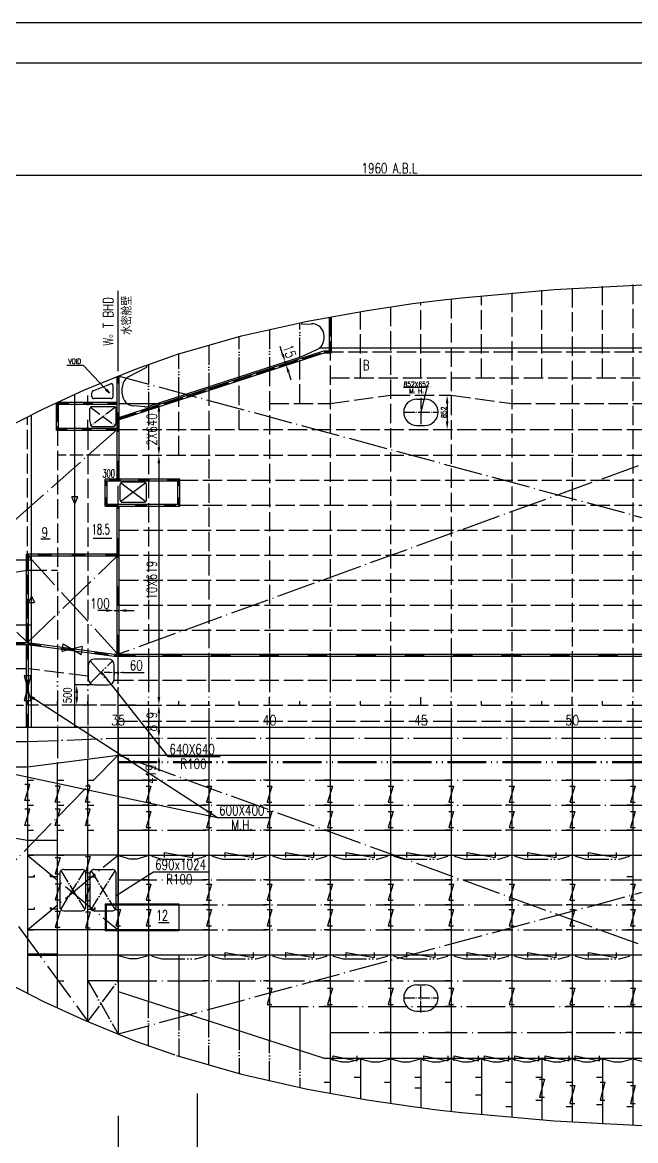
# Model space of a CAD drawing. Extents: x 373818 to 564480, y 322172 to 634257.
# Drawn here: x 446723 to 461916, y 414191 to 441899 of the extents above; entities that cross this region are included whole.
import ezdxf
from ezdxf.enums import TextEntityAlignment as Align

# ---------------------------------------------------------------- set-up
doc = ezdxf.new("R2010")
doc.units = 0
doc.header["$LTSCALE"] = 40
doc.header["$MEASUREMENT"] = 0
for name, pattern in [('ACAD_ISO02W100', [15, 12, -3]), ('ACAD_ISO03W100', [30, 12, -18]), ('ACAD_ISO04W100', [30.5, 24, -3, 0.5, -3]), ('ACAD_ISO05W100', [34, 24, -3, 0.5, -3, 0.5, -3]), ('CENTER1', [12.1, 10, -0.8, 0.5, -0.8])]:
    doc.linetypes.add(name, pattern=pattern)
doc.layers.get('0').update_dxf_attribs({"linetype": 'CONTINUOUS'})
doc.layers.get('DEFPOINTS').update_dxf_attribs({"linetype": 'CONTINUOUS'})
for name, color, linetype in [('01CONTINUOUS', 2, 'CONTINUOUS'), ('12TEXTC', 6, 'CONTINUOUS'), ('BT_ENG', 7, 'CONTINUOUS'), ('C-CEN', 4, 'ACAD_ISO04W100'), ('C-CON', 4, 'CONTINUOUS'), ('C-DAS', 4, 'ACAD_ISO02W100'), ('C-PH', 4, 'ACAD_ISO05W100'), ('CON-SIGN', 5, 'CONTINUOUS'), ('CONTAINER', 1, 'CENTER1'), ('FRAME', 7, 'CONTINUOUS'), ('Y-CON', 2, 'CONTINUOUS'), ('Y-DAS', 2, 'ACAD_ISO02W100'), ('Y-H', 2, 'ACAD_ISO03W100'), ('Y-PH', 2, 'ACAD_ISO05W100')]:
    doc.layers.add(name, color=color, linetype=linetype)
doc.styles.add('ROMANS', font='romans.shx', dxfattribs={"width": 0.75, "height": 250, "bigfont": 'hzdx.shx'})
doc.dimstyles.new('DM-100', dxfattribs={"dimscale": 0, "dimtxt": 250, "dimasz": 200, "dimexe": 30, "dimexo": 30, "dimgap": 50, "dimtad": 1, "dimdec": 0, "dimzin": 0, "dimdsep": 46, "dimtxsty": 'ROMANS', "dimcen": 0, "dimclrd": 1, "dimclre": 1, "dimclrt": 1, "dimadec": 0, "dimazin": 0, "dimtfac": 1, "dimtdec": 0, "dimtmove": 0, "dimatfit": 3, "dimfxl": 0, "dimtolj": 1, "dimtzin": 0, "dimarcsym": 0})
doc.dimstyles.new('DM-50', dxfattribs={"dimscale": 50, "dimtxt": 1, "dimasz": 2.5, "dimexe": 1, "dimexo": 1, "dimgap": 1, "dimtad": 1, "dimdec": 0, "dimdsep": 46, "dimtxsty": 'ROMANS', "dimblk1": 'CLOSEDBLANK', "dimblk2": 'CLOSEDBLANK', "dimcen": 0, "dimclrd": 1, "dimclre": 1, "dimclrt": 1, "dimadec": 0, "dimazin": 0, "dimtfac": 1, "dimtdec": 0, "dimtmove": 0, "dimatfit": 3, "dimldrblk": 'CLOSEDBLANK', "dimfxl": 0, "dimtolj": 1, "dimarcsym": 0})

# ---------------------------------------------------------------- blocks, each defined once
blk = doc.blocks.new('*D16')
at = {"color": 1, "linetype": 'ByBlock', "transparency": 16777216}
for p, q in [((437046, 442470), (437046, 442470)), ((437246, 442500), (474387, 442500))]:
    blk.add_line(p, q, dxfattribs=at)
for points in [[(437246, 442533), (437246, 442467), (437046, 442500)], [(474387, 442533), (474387, 442467), (474587, 442500)]]:
    blk.add_solid(points, dxfattribs=at)
at = {"layer": 'DEFPOINTS', "color": 0, "linetype": 'ByBlock', "transparency": 16777216}
for p in [(437046, 442500), (474587, 442500), (474587, 442500)]:
    blk.add_point(p, dxfattribs=at)
at = {"color": 1, "linetype": 'ByBlock', "transparency": 16777216, "insert": (455817, 442675), "char_height": 250, "attachment_point": 5, "style": 'ROMANS'}
blk.add_mtext('\\A1;1960 A.B.L', dxfattribs=at)
blk = doc.blocks.new('*D77')
at = {"color": 1, "linetype": 'ByBlock', "transparency": 16777216}
for p, q in [((453171, 438070), (453109, 438260)), ((453262, 437889), (453204, 437870)), ((453283, 437826), (453225, 437807)), ((453253, 437816), (453233, 437880)), ((453253, 437816), (453233, 437880)), ((453315, 437626), (453377, 437436))]:
    blk.add_line(p, q, dxfattribs=at)
for points in [[(453203, 438080), (453139, 438060), (453233, 437880)], [(453347, 437637), (453284, 437616), (453253, 437816)]]:
    blk.add_solid(points, dxfattribs=at)
at = {"layer": 'DEFPOINTS', "color": 0, "linetype": 'ByBlock', "transparency": 16777216}
for p in [(453233, 437880), (453291, 437899), (453312, 437835)]:
    blk.add_point(p, dxfattribs=at)
at = {"color": 1, "linetype": 'ByBlock', "transparency": 16777216, "insert": (453340, 438140), "char_height": 250, "attachment_point": 5, "rotation": 288.0051, "style": 'ROMANS'}
blk.add_mtext('\\A1;15', dxfattribs=at)
blk = doc.blocks.new('*D150')
at = {"color": 1, "linetype": 'ByBlock', "transparency": 16777216}
for p, q in [((450105, 428754), (450105, 428954)), ((450105, 428554), (450105, 428135)), ((450105, 428554), (450105, 428135)), ((449556, 428135), (450135, 428135)), ((450105, 427935), (450105, 427735))]:
    blk.add_line(p, q, dxfattribs=at)
for points in [[(450072, 428754), (450138, 428754), (450105, 428554)], [(450072, 427935), (450138, 427935), (450105, 428135)]]:
    blk.add_solid(points, dxfattribs=at)
at = {"layer": 'DEFPOINTS', "color": 0, "linetype": 'ByBlock', "transparency": 16777216}
for p in [(450105, 428554), (449526, 428135), (450105, 428135)]:
    blk.add_point(p, dxfattribs=at)
at = {"color": 1, "linetype": 'ByBlock', "transparency": 16777216, "insert": (449906, 427662), "char_height": 250, "attachment_point": 5, "rotation": 90, "style": 'ROMANS'}
blk.add_mtext('\\A1;419', dxfattribs=at)
blk = doc.blocks.new('_CLOSEDBLANK')
at = {"color": 0, "linetype": 'ByBlock'}
for p, q in [((-1, 0.17), (0, 0)), ((-1, 0.17), (-1, -0.17)), ((0, 0), (-1, -0.17))]:
    blk.add_line(p, q, dxfattribs=at)
blk = doc.blocks.new('*D149')
at = {"color": 1, "linetype": 'ByBlock', "transparency": 16777216}
for p, q in [((450105, 429173), (450105, 428754)), ((449556, 428554), (450135, 428554))]:
    blk.add_line(p, q, dxfattribs=at)
for points in [[(450072, 429173), (450138, 429173), (450105, 429373)], [(450072, 428754), (450138, 428754), (450105, 428554)]]:
    blk.add_solid(points, dxfattribs=at)
at = {"layer": 'DEFPOINTS', "color": 0, "linetype": 'ByBlock', "transparency": 16777216}
for p in [(450105, 429373), (449526, 428554), (450105, 428554)]:
    blk.add_point(p, dxfattribs=at)
at = {"color": 1, "linetype": 'ByBlock', "transparency": 16777216, "insert": (449930, 428963), "char_height": 250, "attachment_point": 5, "rotation": 90, "style": 'ROMANS'}
blk.add_mtext('\\A1;819', dxfattribs=at)
blk = doc.blocks.new('*D156')
at = {"color": 1, "linetype": 'ByBlock', "transparency": 16777216}
for p, q in [((448796, 431716), (448596, 431716)), ((448996, 431716), (449096, 431716)), ((448996, 431716), (449096, 431716)), ((449296, 431716), (449496, 431716)), ((448996, 431686), (448996, 431686)), ((449096, 431686), (449096, 431686))]:
    blk.add_line(p, q, dxfattribs=at)
for points in [[(448796, 431750), (448796, 431683), (448996, 431716)], [(449296, 431750), (449296, 431683), (449096, 431716)]]:
    blk.add_solid(points, dxfattribs=at)
at = {"layer": 'DEFPOINTS', "color": 0, "linetype": 'ByBlock', "transparency": 16777216}
for p in [(448996, 431716), (449096, 431716), (449096, 431716)]:
    blk.add_point(p, dxfattribs=at)
at = {"color": 1, "linetype": 'ByBlock', "transparency": 16777216, "insert": (448645, 431891), "char_height": 250, "attachment_point": 5, "style": 'ROMANS'}
blk.add_mtext('\\A1;100', dxfattribs=at)
blk = doc.blocks.new('*D155')
at = {"color": 1, "linetype": 'ByBlock', "transparency": 16777216}
for p, q in [((448871, 430182), (448746, 430182)), ((448996, 430208), (448996, 430132)), ((448996, 430182), (449096, 430182)), ((449096, 430208), (449096, 430132)), ((449221, 430182), (449741, 430182))]:
    blk.add_line(p, q, dxfattribs=at)
for points in [[(448871, 430203), (448871, 430161), (448996, 430182)], [(449221, 430203), (449221, 430161), (449096, 430182)]]:
    blk.add_solid(points, dxfattribs=at)
at = {"layer": 'DEFPOINTS', "color": 0, "linetype": 'ByBlock', "transparency": 16777216}
for p in [(448996, 430258), (449096, 430258), (449096, 430182)]:
    blk.add_point(p, dxfattribs=at)
at = {"color": 1, "linetype": 'ByBlock', "transparency": 16777216, "insert": (449544, 430357), "char_height": 250, "attachment_point": 5, "style": 'ROMANS'}
blk.add_mtext('\\A1;60', dxfattribs=at)

msp = doc.modelspace()

# ---------------------------------------------------------------- linework, layer by layer
at = {"color": 2}
msp.add_line((417692.4, 440899.4), (562792.4, 440899.4), dxfattribs=at)
for p, q in [((449095.71, 433259.89), (449096, 435245.98)), ((449095.71, 433259.89), (449096, 435245.98)), ((454321.41, 434594.11), (454321.41, 433757.05)), ((454371.41, 434603.09), (454371.41, 433707.05)), ((449088.96, 432098.32), (454192.45, 433757.05)), ((449104.41, 432050.77), (454200.37, 433707.05)), ((454192.45, 433757.05), (454321.41, 433757.05)), ((454200.37, 433707.05), (454371.41, 433707.05)), ((449071.58, 430577.76), (449071.68, 433122.5)), ((449121.58, 430577.76), (449121.68, 433143.06)), ((448477.4, 432769.93), (448902.66, 432944.85)), ((448971.67, 432626.76), (448971.68, 432898.61)), ((456745.35, 432847.93), (456162.01, 432847.93)), ((456745.35, 432847.93), (456596.41, 432237.75)), ((448446.42, 432626.76), (448446.42, 432723.69)), ((448921.67, 432576.76), (448496.42, 432576.76)), ((447571.41, 431786.77), (447571.41, 432472.95)), ((449071.65, 432476.75), (447596.41, 432476.75)), ((449071.65, 432426.75), (447596.41, 432426.75)), ((447621.41, 431836.77), (447621.41, 432495.85)), ((449071.63, 431786.75), (447571.41, 431786.77)), ((449071.63, 431836.75), (447621.41, 431836.77)), ((448771.56, 429908.75), (448771.58, 430577.76)), ((450621.41, 430577.75), (448771.58, 430577.76)), ((448821.56, 429958.75), (448821.58, 430527.76)), ((450571.41, 430527.75), (448821.58, 430527.76)), ((450571.41, 429958.75), (450571.41, 430527.75)), ((450621.41, 429908.75), (450621.41, 430577.75)), ((448771.56, 429908.75), (450621.41, 429908.75)), ((448821.56, 429958.75), (450571.41, 429958.75)), ((449071.41, 426241.75), (449071.56, 429908.75)), ((449121.41, 426241.75), (449121.55, 429908.75)), ((443071.41, 426481.75), (446846.41, 426481.75)), ((443121.41, 426531.75), (446846.41, 426531.75)), ((446821.41, 424431.75), (446821.41, 426481.75)), ((446846.41, 426531.75), (448996.41, 426244.76)), ((446846.41, 426481.75), (448996.41, 426194.77)), ((446871.41, 424431.75), (446871.41, 426478.42)), ((448996.41, 426244.75), (477596.41, 426244.75)), ((448996.41, 426194.75), (477596.41, 426194.75)), ((448356.41, 425972.77), (448356.41, 425632.77)), ((448846.41, 426122.77), (448506.41, 426122.77)), ((448996.41, 425632.77), (448996.41, 425972.77)), ((448506.41, 425482.77), (448846.41, 425482.77)), ((446846.41, 424981.75), (446846.41, 425081.75)), ((447596.41, 424981.75), (447596.41, 425081.75)), ((448346.41, 424981.75), (448346.41, 425081.75)), ((449096.41, 424981.75), (449096.41, 425181.75)), ((449846.41, 424981.75), (449846.41, 425081.75)), ((450596.41, 424981.75), (450596.41, 425081.75)), ((451346.41, 424981.75), (451346.41, 425081.75)), ((452096.41, 424981.75), (452096.41, 425081.75)), ((452846.41, 424981.75), (452846.41, 425181.75)), ((453596.41, 424981.75), (453596.41, 425081.75)), ((454346.41, 424981.75), (454346.41, 425081.75)), ((455096.41, 424981.75), (455096.41, 425081.75)), ((455846.41, 424981.75), (455846.41, 425081.75)), ((456596.41, 424981.75), (456596.41, 425181.75)), ((457346.41, 424981.75), (457346.41, 425081.75)), ((458096.41, 424981.75), (458096.41, 425081.75)), ((458846.41, 424981.75), (458846.41, 425081.75)), ((459596.41, 424981.75), (459596.41, 425081.75)), ((460346.41, 424981.75), (460346.41, 425181.75)), ((461096.41, 424981.75), (461096.41, 425081.75)), ((461846.41, 424981.75), (461846.41, 425081.75)), ((450325.44, 423710.72), (451622.96, 423710.72)), ((449972.6, 420853.43), (451336.66, 420853.43)), ((448771.56, 420054.75), (450596.41, 420054.76)), ((448771.56, 420054.75), (448771.58, 419385.75)), ((450093.68, 419596.32), (450360.71, 419596.32)), ((450596.41, 419385.75), (448771.58, 419385.75)), ((451055.61, 415354.56), (451055.61, 411532.75)), ((449096.41, 414803.21), (449096.41, 408660.14))]:
    msp.add_line(p, q)
at = {"color": 1}
for p, q in [((453646.41, 434422.02), (453646.41, 434466.37)), ((453646.41, 434422.02), (453886.32, 434430.1)), ((454196.41, 434065.95), (454196.41, 434130.27)), ((453646.42, 433623.3), (454020.24, 433792.7)), ((454084.28, 433832.06), (477596.41, 433831.96)), ((449796.41, 433404.45), (449796.41, 433351.45)), ((449833.82, 432384.13), (453646.42, 433623.3)), ((449796.41, 433351.45), (449354.79, 433114.36)), ((449196.69, 432695.06), (449196.7, 432850.06)), ((448021.34, 424431.75), (448021.66, 432679.19)), ((449757.19, 432374.89), (449474.48, 432395.87)), ((444192.9, 424431.75), (462864.46, 424431.75))]:
    msp.add_line(p, q, dxfattribs=at)
at = {"color": 1, "linetype": 'ByBlock'}
for p, q in [((449101.65, 432451.75), (450135.12, 432451.75)), ((457246.41, 432463.75), (457246.41, 432011.75)), ((450105.12, 432251.75), (450105.12, 431371.74)), ((457176.41, 431811.75), (457176.41, 431811.75)), ((450105.12, 430971.71), (450105.12, 425181.75)), ((448476.41, 425482.77), (448040.58, 425482.77)), ((448070.58, 425282.77), (448070.58, 425181.75)), ((448476.41, 424981.75), (448040.58, 424981.75)), ((448256.35, 424981.75), (448276.35, 424981.75)), ((449556.19, 424981.75), (450135.12, 424981.75))]:
    msp.add_line(p, q, dxfattribs=at)
for points in [[(446906.41, 422615.25), (446786.41, 422615.25), (446906.41, 423015.25), (446786.41, 423015.25)], [(447656.41, 422576.75), (447536.41, 422576.75), (447656.41, 422976.75), (447536.41, 422976.75)], [(448406.41, 422576.75), (448286.41, 422576.75), (448406.41, 422976.75), (448286.41, 422976.75)], [(449786.41, 422976.75), (449906.41, 422976.75), (449786.41, 422576.75), (449906.41, 422576.75)], [(451286.41, 422976.75), (451406.41, 422976.75), (451286.41, 422576.75), (451406.41, 422576.75)], [(452786.41, 422976.75), (452906.41, 422976.75), (452786.41, 422576.75), (452906.41, 422576.75)], [(454286.41, 422976.75), (454406.41, 422976.75), (454286.41, 422576.75), (454406.41, 422576.75)], [(455786.41, 422976.75), (455906.41, 422976.75), (455786.41, 422576.75), (455906.41, 422576.75)], [(457286.41, 422976.75), (457406.41, 422976.75), (457286.41, 422576.75), (457406.41, 422576.75)], [(458786.41, 422976.75), (458906.41, 422976.75), (458786.41, 422576.75), (458906.41, 422576.75)], [(460286.41, 422976.75), (460406.41, 422976.75), (460286.41, 422576.75), (460406.41, 422576.75)], [(461786.41, 422976.75), (461906.41, 422976.75), (461786.41, 422576.75), (461906.41, 422576.75)], [(446906.41, 422001.75), (446786.41, 422001.75), (446906.41, 422401.75), (446786.41, 422401.75)], [(447656.41, 422001.75), (447536.41, 422001.75), (447656.41, 422401.75), (447536.41, 422401.75)], [(448406.41, 422001.75), (448286.41, 422001.75), (448406.41, 422401.75), (448286.41, 422401.75)], [(449786.41, 422346.75), (449906.41, 422346.75), (449786.41, 421946.75), (449906.41, 421946.75)], [(451286.41, 422346.75), (451406.41, 422346.75), (451286.41, 421946.75), (451406.41, 421946.75)], [(452786.41, 422346.75), (452906.41, 422346.75), (452786.41, 421946.75), (452906.41, 421946.75)], [(454286.41, 422346.75), (454406.41, 422346.75), (454286.41, 421946.75), (454406.41, 421946.75)], [(455786.41, 422346.75), (455906.41, 422346.75), (455786.41, 421946.75), (455906.41, 421946.75)], [(457286.41, 422346.75), (457406.41, 422346.75), (457286.41, 421946.75), (457406.41, 421946.75)], [(458786.41, 422346.75), (458906.41, 422346.75), (458786.41, 421946.75), (458906.41, 421946.75)], [(460286.41, 422346.75), (460406.41, 422346.75), (460286.41, 421946.75), (460406.41, 421946.75)], [(461786.41, 422346.75), (461906.41, 422346.75), (461786.41, 421946.75), (461906.41, 421946.75)], [(447536.41, 421204.75), (447656.41, 421204.75), (447536.41, 420804.75), (447656.41, 420804.75)], [(448286.41, 421227.84), (448406.41, 421227.84), (448286.41, 420827.84), (448406.41, 420827.84)], [(450246.41, 421207.75), (450246.41, 421327.75), (450946.41, 421207.75), (450946.41, 421327.75)], [(451746.41, 421207.75), (451746.41, 421327.75), (452446.41, 421207.75), (452446.41, 421327.75)], [(453246.41, 421207.75), (453246.41, 421327.75), (453946.41, 421207.75), (453946.41, 421327.75)], [(454746.41, 421207.75), (454746.41, 421327.75), (455446.41, 421207.75), (455446.41, 421327.75)], [(456246.41, 421207.75), (456246.41, 421327.75), (456946.41, 421207.75), (456946.41, 421327.75)], [(457746.41, 421207.75), (457746.41, 421327.75), (458446.41, 421207.75), (458446.41, 421327.75)], [(459246.41, 421207.75), (459246.41, 421327.75), (459946.41, 421207.75), (459946.41, 421327.75)], [(460746.41, 421207.75), (460746.41, 421327.75), (461446.41, 421207.75), (461446.41, 421327.75)], [(447536.41, 420553.22), (447656.41, 420553.22), (447536.41, 420153.22), (447656.41, 420153.22)], [(448286.41, 420539.57), (448406.41, 420539.57), (448286.41, 420139.57), (448406.41, 420139.57)], [(449786.41, 420546.75), (449906.41, 420546.75), (449786.41, 420146.75), (449906.41, 420146.75)], [(451286.41, 420546.75), (451406.41, 420546.75), (451286.41, 420146.75), (451406.41, 420146.75)], [(452786.41, 420546.75), (452906.41, 420546.75), (452786.41, 420146.75), (452906.41, 420146.75)], [(454286.41, 420546.75), (454406.41, 420546.75), (454286.41, 420146.75), (454406.41, 420146.75)], [(455786.41, 420546.75), (455906.41, 420546.75), (455786.41, 420146.75), (455906.41, 420146.75)], [(457286.41, 420546.75), (457406.41, 420546.75), (457286.41, 420146.75), (457406.41, 420146.75)], [(458786.41, 420546.75), (458906.41, 420546.75), (458786.41, 420146.75), (458906.41, 420146.75)], [(460286.41, 420546.75), (460406.41, 420546.75), (460286.41, 420146.75), (460406.41, 420146.75)], [(461786.41, 420546.75), (461906.41, 420546.75), (461786.41, 420146.75), (461906.41, 420146.75)], [(447536.41, 419879.45), (447656.41, 419879.45), (447536.41, 419479.45), (447656.41, 419479.45)], [(448286.41, 419862.85), (448406.41, 419862.85), (448286.41, 419462.85), (448406.41, 419462.85)], [(449036.41, 419916.75), (449156.41, 419916.75), (449036.41, 419516.75), (449156.41, 419516.75)], [(449786.41, 419916.75), (449906.41, 419916.75), (449786.41, 419516.75), (449906.41, 419516.75)], [(451286.41, 419916.75), (451406.41, 419916.75), (451286.41, 419516.75), (451406.41, 419516.75)], [(452786.41, 419916.75), (452906.41, 419916.75), (452786.41, 419516.75), (452906.41, 419516.75)], [(454286.41, 419916.75), (454406.41, 419916.75), (454286.41, 419516.75), (454406.41, 419516.75)], [(455786.41, 419916.75), (455906.41, 419916.75), (455786.41, 419516.75), (455906.41, 419516.75)], [(457286.41, 419916.75), (457406.41, 419916.75), (457286.41, 419516.75), (457406.41, 419516.75)], [(458786.41, 419916.75), (458906.41, 419916.75), (458786.41, 419516.75), (458906.41, 419516.75)], [(460286.41, 419916.75), (460406.41, 419916.75), (460286.41, 419516.75), (460406.41, 419516.75)], [(461786.41, 419916.75), (461906.41, 419916.75), (461786.41, 419516.75), (461906.41, 419516.75)], [(451746.41, 418732.08), (451746.41, 418852.08), (452446.41, 418732.08), (452446.41, 418852.08)], [(453246.41, 418732.08), (453246.41, 418852.08), (453946.41, 418732.08), (453946.41, 418852.08)], [(454746.41, 418732.08), (454746.41, 418852.08), (455446.41, 418732.08), (455446.41, 418852.08)], [(456246.41, 418732.08), (456246.41, 418852.08), (456946.41, 418732.08), (456946.41, 418852.08)], [(457746.41, 418732.08), (457746.41, 418852.08), (458446.41, 418732.08), (458446.41, 418852.08)], [(459246.41, 418732.08), (459246.41, 418852.08), (459946.41, 418732.08), (459946.41, 418852.08)], [(460746.41, 418732.08), (460746.41, 418852.08), (461446.41, 418732.08), (461446.41, 418852.08)], [(452786.41, 417966.75), (452906.41, 417966.75), (452786.41, 417566.75), (452906.41, 417566.75)], [(454286.41, 417966.75), (454406.41, 417966.75), (454286.41, 417566.75), (454406.41, 417566.75)], [(455786.41, 417966.75), (455906.41, 417966.75), (455786.41, 417566.75), (455906.41, 417566.75)], [(457286.41, 417966.75), (457406.41, 417966.75), (457286.41, 417566.75), (457406.41, 417566.75)], [(458786.41, 417966.75), (458906.41, 417966.75), (458786.41, 417566.75), (458906.41, 417566.75)], [(460286.41, 417966.75), (460406.41, 417966.75), (460286.41, 417566.75), (460406.41, 417566.75)], [(461786.41, 417966.75), (461906.41, 417966.75), (461786.41, 417566.75), (461906.41, 417566.75)], [(454421.41, 416171.75), (454421.41, 416291.75), (455021.41, 416171.75), (455021.41, 416291.75)], [(456671.41, 416171.75), (456671.41, 416291.75), (457271.41, 416171.75), (457271.41, 416291.75)], [(457421.41, 416171.75), (457421.41, 416291.75), (458021.41, 416171.75), (458021.41, 416291.75)], [(458171.41, 416171.75), (458171.41, 416291.75), (458771.41, 416171.75), (458771.41, 416291.75)], [(458921.41, 416171.75), (458921.41, 416291.75), (459521.41, 416171.75), (459521.41, 416291.75)], [(459671.41, 416171.75), (459671.41, 416291.75), (460271.41, 416171.75), (460271.41, 416291.75)], [(460421.41, 416171.75), (460421.41, 416291.75), (461021.41, 416171.75), (461021.41, 416291.75)], [(459536.41, 415716.37), (459656.41, 415716.37), (459536.41, 415266.37), (459656.41, 415266.37)], [(461036.41, 415641.46), (461156.41, 415641.46), (461036.41, 415191.46), (461156.41, 415191.46)], [(460286.41, 415556.75), (460406.41, 415556.75), (460286.41, 415106.75), (460406.41, 415106.75)], [(461786.41, 415556.75), (461906.41, 415556.75), (461786.41, 415106.75), (461906.41, 415106.75)]]:
    msp.add_lwpolyline(points)
at = {"color": 1}
for centre, radius, start, end in [((453896.41, 434130.27), 300, 0, 91.92853), ((453896.41, 434065.95), 300, 294.378278, 0), ((449496.7, 432850.04), 300, 118.229871, 179.997539), ((449496.69, 432695.05), 300, 179.997539, 265.754713), ((449772, 432574.34), 200, 265.754713, 288.005093)]:
    msp.add_arc(centre, radius, start, end, dxfattribs=at)
for centre, radius, start, end in [((448921.68, 432898.61), 50, 359.997776, 112.358434), ((448496.42, 432723.69), 50, 112.358434, 179.999883), ((448496.42, 432626.76), 50, 179.999883, 270.00003), ((448921.67, 432626.76), 50, 270.00003, 359.997776), ((448506.41, 425972.77), 150, 90, 180), ((448846.41, 425972.77), 150, 0, 90), ((448506.41, 425632.77), 150, 180, 270), ((448846.41, 425632.77), 150, 270, 0), ((447746.75, 420812.21), 100, 89.915951, 180), ((448196.37, 420812.21), 100, 360, 90.084049), ((448498.04, 420808.66), 100, 89.915951, 180), ((448947.66, 420808.66), 100, 360, 90.084049), ((447746.75, 419988.21), 100, 180, 269.915951), ((448196.37, 419988.21), 100, 269.915951, 0), ((448498.04, 419984.66), 100, 180, 269.915951), ((448947.66, 419984.66), 100, 269.915951, 0)]:
    msp.add_arc(centre, radius, start, end)
at = {"color": 1, "linetype": 'ByBlock'}
for points in [[(457213.08, 432463.75), (457279.75, 432463.75), (457246.41, 432663.75)], [(450071.79, 432251.75), (450138.46, 432251.75), (450105.12, 432451.75)], [(457213.08, 432011.75), (457279.75, 432011.75), (457246.41, 431811.75)], [(450071.79, 431371.74), (450138.46, 431371.74), (450105.12, 431171.74)], [(450071.79, 430971.71), (450138.46, 430971.71), (450105.12, 431171.71)], [(448037.24, 425282.77), (448103.91, 425282.77), (448070.58, 425482.77)], [(448037.24, 425181.75), (448103.91, 425181.75), (448070.58, 424981.75)], [(450071.79, 425181.75), (450138.46, 425181.75), (450105.12, 424981.75)]]:
    msp.add_solid(points, dxfattribs=at)
at = {"layer": '01CONTINUOUS'}
for p, q in [((449096.41, 418681.75), (449096.41, 416830.84)), ((450596.41, 418151.75), (450596.41, 417401.52)), ((452096.41, 418151.75), (452096.41, 416913.99)), ((449096.68, 417888.96), (454196.41, 416231.46)), ((455096.41, 415981.75), (455096.41, 415231.13)), ((456596.41, 415981.75), (456596.41, 415095.84))]:
    msp.add_line(p, q, dxfattribs=at)
at = {"layer": '12TEXTC'}
for p, q in [((446946.41, 424431.75), (446946.41, 432171.46)), ((448094.54, 430146.47), (447948.59, 430146.47)), ((447178.92, 429105.54), (447414.29, 429105.54)), ((448479.7, 429118.49), (448937.33, 429118.49)), ((446946.41, 428575.75), (439465.31, 428575.75)), ((446873.44, 427526.1), (447019.39, 427526.1)), ((441771.89, 426971.75), (446946.41, 426971.75))]:
    msp.add_line(p, q, dxfattribs=at)
for points in [[(448021.56, 429970.77), (447948.59, 430146.47)], [(448021.56, 429970.77), (448094.54, 430146.47)], [(446946.41, 427682.87), (446873.44, 427526.1)], [(446946.41, 427682.87), (447019.39, 427526.1)]]:
    msp.add_lwpolyline(points, dxfattribs=at)
at = {"layer": 'BT_ENG'}
msp.add_line((415192.4, 441899.4), (563792.4, 441899.4), dxfattribs=at)
at = {"layer": 'C-CEN'}
for p, q in [((474596.41, 435481.69), (449096.41, 426241.75)), ((474596.41, 426241.75), (449096.71, 433132.79)), ((449071.63, 431811.76), (443121.41, 426531.75)), ((449781.77, 430488.13), (449161.33, 430023.4)), ((449161.33, 430488.11), (449781.77, 430023.4)), ((443121.41, 430227.99), (446846.41, 426531.75)), ((446846.41, 426531.75), (449096.52, 428695.75)), ((446871.41, 428670.75), (449071.41, 426261.43)), ((449096.41, 424162.75), (477596.41, 424162.75)), ((445910.88, 420486.67), (449096.41, 423743.75)), ((474596.41, 414481.75), (449096.41, 423743.75)), ((474596.41, 423721.75), (449096.41, 416830.84)), ((449096.41, 423124.75), (477596.41, 423124.75)), ((449096.41, 422505.75), (477596.41, 422505.75)), ((449096.41, 421886.75), (477596.41, 421886.75)), ((446846.41, 419410.75), (449096.62, 421268.08)), ((446846.41, 421267.75), (449096.62, 419411.08)), ((449096.41, 420648.75), (477596.41, 420648.75)), ((445910.88, 420486.67), (448346.41, 417139.33)), ((450596.41, 420029.75), (477596.41, 420029.75)), ((450596.41, 419410.75), (477596.41, 419410.75)), ((449096.41, 418151.75), (477596.41, 418151.76)), ((452846.41, 417511.75), (477596.41, 417511.75)), ((454346.41, 416871.75), (477596.41, 416871.75))]:
    msp.add_line(p, q, dxfattribs=at)
at = {"layer": 'C-CEN', "ltscale": 0.3}
for p, q in [((456596.41, 432599.16), (456596.41, 431891.78)), ((449032.04, 432362.11), (448411.6, 431901.38)), ((448411.6, 432362.08), (449032.04, 431901.37)), ((456162.41, 432237.75), (457030.41, 432237.75)), ((456596.41, 417364.35), (456596.41, 418071.73)), ((456162.41, 417725.75), (457030.41, 417725.75))]:
    msp.add_line(p, q, dxfattribs=at)
at = {"layer": 'C-CEN', "ltscale": 0.5}
for p, q in [((448400.35, 426078.84), (448915.4, 425499.58)), ((448400.35, 425526.7), (448952.48, 426078.84)), ((448346.41, 418152.75), (449096.41, 416830.84)), ((448346.41, 417139.33), (449095.6, 418152.09))]:
    msp.add_line(p, q, dxfattribs=at)
at = {"layer": 'C-CEN', "color": 2, "ltscale": 0.8}
for p, q in [((447596.41, 424431.75), (447596.41, 423552.42)), ((448346.41, 424431.75), (448346.41, 423648.09)), ((449096.41, 423743.75), (449096.41, 424431.75))]:
    msp.add_line(p, q, dxfattribs=at)
at = {"layer": 'C-CEN', "ltscale": 0.8}
msp.add_line((446846.41, 424076.75), (449096.41, 424162.75), dxfattribs=at)
at = {"layer": 'C-CEN', "color": 3, "ltscale": 0.35}
for p, q in [((447675.99, 419917.55), (448267.03, 420882.97)), ((447676.09, 420882.97), (448267.03, 419917.44)), ((448427.28, 419914), (449018.31, 420879.42)), ((448427.38, 420879.42), (449018.31, 419913.89))]:
    msp.add_line(p, q, dxfattribs=at)
at = {"layer": 'C-CON'}
for p, q in [((456496.41, 432563.75), (456696.41, 432563.75)), ((448396.96, 432016.76), (448396.96, 432326.73)), ((448996.68, 432376.75), (448446.95, 432376.73)), ((449046.68, 432016.76), (449046.68, 432326.75)), ((448446.96, 431886.73), (448996.68, 431886.73)), ((456496.41, 431911.75), (456696.41, 431911.75)), ((449146.68, 430058.75), (449146.68, 430452.76)), ((449746.41, 430502.78), (449196.68, 430502.76)), ((449796.41, 430058.75), (449796.41, 430452.92)), ((449196.68, 430008.75), (449746.41, 430008.75)), ((447597.36, 418807.09), (446847.36, 418807.09)), ((447597.36, 418777.09), (446847.36, 418777.09)), ((456496.41, 418051.75), (456696.41, 418051.75)), ((456496.41, 417399.75), (456696.41, 417399.75))]:
    msp.add_line(p, q, dxfattribs=at)
for centre, radius, start, end in [((456496.41, 432237.75), 326, 90, 270), ((456696.41, 432237.75), 326, 270, 90), ((448446.96, 432326.73), 50, 90.002106, 179.999884), ((448996.68, 432326.75), 50, 359.999884, 90.002106), ((448569.73, 432008.57), 172.97, 177.286812, 224.780107), ((448873.91, 432008.57), 172.97, 315.219766, 2.7131), ((449196.68, 430452.76), 50, 90.002106, 179.999884), ((449746.41, 430452.78), 50, 359.999884, 90.002106), ((449196.68, 430058.75), 50, 179.999884, 269.999884), ((449746.41, 430058.75), 50, 269.999884, 359.999884), ((456496.41, 417725.75), 326, 90, 270), ((456696.41, 417725.75), 326, 270, 90)]:
    msp.add_arc(centre, radius, start, end, dxfattribs=at)
at = {"layer": 'C-DAS'}
for p, q in [((454346.41, 433091.76), (477596.41, 433091.73)), ((454346.41, 432451.75), (455846.41, 432663.75)), ((455846.41, 432663.75), (457346.41, 432663.75)), ((457346.41, 432663.75), (458846.41, 432451.75)), ((452846.41, 432451.76), (454346.41, 432451.75)), ((458846.41, 432451.75), (477596.41, 432451.73)), ((449096.65, 431811.76), (477596.41, 431811.75)), ((450596.41, 430552.75), (477596.41, 430552.75)), ((450596.41, 429933.75), (477596.41, 429933.75)), ((449121.41, 429314.75), (477596.41, 429314.75)), ((449121.41, 428076.75), (467846.41, 428076.75)), ((449121.41, 427457.75), (477596.41, 427457.75)), ((449121.41, 426838.75), (477596.41, 426838.75)), ((448346.41, 425696.09), (446871.41, 425883.58)), ((448996.39, 425600.75), (451396.41, 425600.75)), ((451396.41, 425600.75), (477596.41, 425602.26)), ((449096.41, 424981.75), (477596.41, 424981.75)), ((449096.41, 424581.75), (477596.41, 424581.75))]:
    msp.add_line(p, q, dxfattribs=at)
at = {"layer": 'C-DAS', "ltscale": 0.8}
msp.add_line((449526.21, 424981.75), (446871.41, 424981.75), dxfattribs=at)
at = {"layer": 'C-PH'}
for p, q in [((449096.41, 423588.75), (477596.41, 423588.75)), ((449096.41, 423563.75), (477596.41, 423563.75))]:
    msp.add_line(p, q, dxfattribs=at)
at = {"layer": 'C-PH', "ltscale": 0.6}
for points in [[(449806.41, 421267.75), (449806.41, 421238.12), (449558.38, 421167.75), (449384.45, 421167.75), (449136.41, 421238.12), (449136.41, 421267.75)], [(449926.41, 421267.75), (449926.41, 421238.12), (450174.45, 421167.75), (451018.38, 421167.75), (451266.41, 421238.12), (451266.41, 421267.75)], [(451426.41, 421267.75), (451426.41, 421238.12), (451674.45, 421167.75), (452518.38, 421167.75), (452766.41, 421238.12), (452766.41, 421267.75)], [(452926.41, 421267.75), (452926.41, 421238.12), (453174.45, 421167.75), (454018.38, 421167.75), (454266.41, 421238.12), (454266.41, 421267.75)], [(454426.41, 421267.75), (454426.41, 421238.12), (454674.45, 421167.75), (455518.38, 421167.75), (455766.41, 421238.12), (455766.41, 421267.75)], [(455926.41, 421267.75), (455926.41, 421238.12), (456174.45, 421167.75), (457018.38, 421167.75), (457266.41, 421238.12), (457266.41, 421267.75)], [(457426.41, 421267.75), (457426.41, 421238.12), (457674.45, 421167.75), (458518.38, 421167.75), (458766.41, 421238.12), (458766.41, 421267.75)], [(458926.41, 421267.75), (458926.41, 421238.12), (459174.45, 421167.75), (460018.38, 421167.75), (460266.41, 421238.12), (460266.41, 421267.75)], [(460426.41, 421267.75), (460426.41, 421238.12), (460674.45, 421167.75), (461518.38, 421167.75), (461766.41, 421238.12), (461766.41, 421267.75)], [(449806.41, 418792.08), (449806.41, 418762.45), (449558.38, 418692.08), (449384.45, 418692.08), (449136.41, 418762.45), (449136.41, 418792.08)], [(449926.41, 418792.08), (449926.41, 418762.45), (450174.45, 418692.08), (451018.38, 418692.08), (451266.41, 418762.45), (451266.41, 418792.08)], [(451426.41, 418792.08), (451426.41, 418762.45), (451674.45, 418692.08), (452518.38, 418692.08), (452766.41, 418762.45), (452766.41, 418792.08)], [(452926.41, 418792.08), (452926.41, 418762.45), (453174.45, 418692.08), (454018.38, 418692.08), (454266.41, 418762.45), (454266.41, 418792.08)], [(454426.41, 418792.08), (454426.41, 418762.45), (454674.45, 418692.08), (455518.38, 418692.08), (455766.41, 418762.45), (455766.41, 418792.08)], [(455926.41, 418792.08), (455926.41, 418762.45), (456174.45, 418692.08), (457018.38, 418692.08), (457266.41, 418762.45), (457266.41, 418792.08)], [(457426.41, 418792.08), (457426.41, 418762.45), (457674.45, 418692.08), (458518.38, 418692.08), (458766.41, 418762.45), (458766.41, 418792.08)], [(458926.41, 418792.08), (458926.41, 418762.45), (459174.45, 418692.08), (460018.38, 418692.08), (460266.41, 418762.45), (460266.41, 418792.08)], [(460426.41, 418792.08), (460426.41, 418762.45), (460674.45, 418692.08), (461518.38, 418692.08), (461766.41, 418762.45), (461766.41, 418792.08)], [(455056.41, 416231.75), (455056.41, 416202.12), (454808.38, 416131.75), (454634.45, 416131.75), (454386.41, 416202.12), (454386.41, 416231.75)], [(455806.41, 416231.75), (455806.41, 416202.12), (455558.38, 416131.75), (455384.45, 416131.75), (455136.41, 416202.12), (455136.41, 416231.75)], [(456556.41, 416231.75), (456556.41, 416202.12), (456308.38, 416131.75), (456134.45, 416131.75), (455886.41, 416202.12), (455886.41, 416231.75)], [(457306.41, 416231.75), (457306.41, 416202.12), (457058.38, 416131.75), (456884.45, 416131.75), (456636.41, 416202.12), (456636.41, 416231.75)], [(458056.41, 416231.75), (458056.41, 416202.12), (457808.38, 416131.75), (457634.45, 416131.75), (457386.41, 416202.12), (457386.41, 416231.75)], [(458806.41, 416231.75), (458806.41, 416202.12), (458558.38, 416131.75), (458384.45, 416131.75), (458136.41, 416202.12), (458136.41, 416231.75)], [(459556.41, 416231.75), (459556.41, 416202.12), (459308.38, 416131.75), (459134.45, 416131.75), (458886.41, 416202.12), (458886.41, 416231.75)], [(460306.41, 416231.75), (460306.41, 416202.12), (460058.38, 416131.75), (459884.45, 416131.75), (459636.41, 416202.12), (459636.41, 416231.75)], [(461056.41, 416231.75), (461056.41, 416202.12), (460808.38, 416131.75), (460634.45, 416131.75), (460386.41, 416202.12), (460386.41, 416231.75)], [(461806.41, 416231.75), (461806.41, 416202.12), (461558.38, 416131.75), (461384.45, 416131.75), (461136.41, 416202.12), (461136.41, 416231.75)], [(462556.41, 416231.75), (462556.41, 416202.12), (462308.38, 416131.75), (462134.45, 416131.75), (461886.41, 416202.12), (461886.41, 416231.75)]]:
    msp.add_lwpolyline(points, dxfattribs=at)
at = {"layer": 'CONTAINER', "color": 0, "linetype": 'ByBlock'}
for p, q in [((447737.24, 426501.63), (448175.56, 426239.18)), ((448204.47, 426431.34), (447708.33, 426309.47)), ((448996.41, 426244.76), (449526.21, 426244.76)), ((448996.41, 426194.77), (449526.21, 426194.78)), ((446767.2, 425712.46), (446929.82, 425088.45)), ((446929.82, 425712.46), (446767.2, 425088.45)), ((448676.41, 425802.77), (450325.44, 423710.72)), ((446019.35, 423376.55), (451556.02, 422197.58)), ((451556.02, 422197.58), (452863.61, 422197.58)), ((447746.6, 420912.21), (448196.22, 420912.21)), ((448498.18, 420908.66), (448947.51, 420908.66)), ((447646.75, 420812.21), (447646.75, 419988.21)), ((448296.37, 419988.21), (448296.37, 420812.21)), ((448398.04, 420808.66), (448398.04, 419984.66)), ((449047.66, 420266.61), (449972.6, 420853.43)), ((449047.66, 419984.66), (449047.66, 420808.66)), ((447746.6, 419888.21), (448196.22, 419888.21)), ((448497.89, 419884.66), (448947.51, 419884.66))]:
    msp.add_line(p, q, dxfattribs=at)
at = {"layer": 'CONTAINER', "color": 2, "linetype": 'ByBlock'}
msp.add_line((449096.62, 421268.08), (446846.41, 421268.08), dxfattribs=at)
at = {"layer": 'CONTAINER', "color": 0, "linetype": 'ByBlock'}
for points in [[(447708.33, 426309.47), (447737.24, 426501.63)], [(448204.47, 426431.34), (448175.56, 426239.18)], [(446767.2, 425712.46), (446929.82, 425712.46)], [(446929.82, 425088.45), (446767.2, 425088.45)]]:
    msp.add_lwpolyline(points, dxfattribs=at)
at = {"layer": 'DEFPOINTS', "color": 0, "linetype": 'ByBlock'}
for p in [(457146.41, 432663.75), (449071.65, 432451.75), (457146.41, 431811.75), (457146.41, 431811.75), (448506.41, 425482.77), (448595.3, 425482.77), (448070.58, 424981.75), (448226.35, 424981.75), (448246.35, 424981.75), (448506.41, 424981.75), (449526.19, 424981.75), (450105.12, 424981.75)]:
    msp.add_point(p, dxfattribs=at)
at = {"layer": 'Y-CON'}
for p, q in [((459899.01, 435279.56), (462382.31, 435411.46)), ((456996.41, 435006.86), (457605.91, 435077.26)), ((457605.91, 435077.26), (459899.01, 435279.56)), ((453785.01, 434497.73), (455265.51, 434763.75)), ((455265.51, 434763.75), (456393.71, 434929.75)), ((456393.71, 434929.75), (456996.41, 435006.86)), ((452155.01, 434129), (453785.01, 434497.73)), ((450543.11, 433665.72), (452155.01, 434129)), ((449526.21, 433309.46), (450496.41, 433650.56)), ((450496.41, 433650.56), (450543.11, 433665.72)), ((448265.81, 432791.03), (449526.21, 433309.46)), ((447246.41, 432324.08), (448265.81, 432791.03)), ((445268.91, 431318.06), (447246.41, 432324.08)), ((446846.41, 424431.75), (446846.41, 417842.93)), ((449096.41, 424431.75), (449096.41, 423743.75)), ((449846.41, 424431.75), (449846.41, 417645.28)), ((451346.41, 424431.75), (451346.41, 417157.76)), ((452846.41, 424431.75), (452846.41, 416670.23)), ((454346.41, 424431.75), (454346.41, 415358.39)), ((455846.41, 424431.75), (455846.41, 415138.51)), ((457346.41, 424431.75), (457346.41, 415053.17)), ((458846.41, 424431.75), (458846.41, 414764.88)), ((460346.41, 424431.75), (460346.41, 415095.36)), ((461846.41, 424431.75), (461846.41, 414946.06)), ((445346.41, 424076.75), (446846.41, 424076.75)), ((446846.41, 423456.75), (449096.39, 423743.75)), ((449096.39, 423743.75), (477596.41, 423743.75)), ((449096.41, 418164.4), (449096.41, 423743.75)), ((449096.41, 423743.75), (449096.41, 416830.84)), ((435596.41, 423456.75), (446846.41, 423456.75)), ((447596.41, 417479.11), (447596.41, 423552.42)), ((448346.41, 417139.33), (448346.41, 423648.09)), ((446846.41, 423124.75), (446996.41, 423124.75)), ((447596.41, 423124.75), (447746.41, 423124.75)), ((448346.41, 423124.75), (448496.41, 423124.75)), ((449846.41, 423124.75), (449696.41, 423124.75)), ((451346.41, 423124.75), (451196.41, 423124.75)), ((452846.41, 423124.75), (452696.41, 423124.75)), ((454346.41, 423124.75), (454196.41, 423124.75)), ((455846.41, 423124.75), (455696.41, 423124.75)), ((457346.41, 423124.75), (457196.41, 423124.75)), ((458846.41, 423124.75), (458696.41, 423124.75)), ((460346.41, 423124.75), (460196.41, 423124.75)), ((461846.41, 423124.75), (461696.41, 423124.75)), ((446846.41, 422505.75), (446996.41, 422505.75)), ((447596.41, 422505.75), (447746.41, 422505.75)), ((448346.41, 422505.75), (448496.41, 422505.75)), ((449846.41, 422505.75), (449696.41, 422505.75)), ((451346.41, 422505.75), (451196.41, 422505.75)), ((452846.41, 422505.75), (452696.41, 422505.75)), ((454346.41, 422505.75), (454196.41, 422505.75)), ((455846.41, 422505.75), (455696.41, 422505.75)), ((457346.41, 422505.75), (457196.41, 422505.75)), ((458846.41, 422505.75), (458696.41, 422505.75)), ((460346.41, 422505.75), (460196.41, 422505.75)), ((461846.41, 422505.75), (461696.41, 422505.75)), ((445346.41, 421886.75), (446846.41, 421639.15)), ((446846.41, 421886.75), (446996.41, 421886.75)), ((447596.41, 421886.75), (447746.41, 421886.75)), ((448346.41, 421886.75), (448496.41, 421886.75)), ((449846.41, 421886.75), (449696.41, 421886.75)), ((451346.41, 421886.75), (451196.41, 421886.75)), ((452846.41, 421886.75), (452696.41, 421886.75)), ((454346.41, 421886.75), (454196.41, 421886.75)), ((455846.41, 421886.75), (455696.41, 421886.75)), ((457346.41, 421886.75), (457196.41, 421886.75)), ((458846.41, 421886.75), (458696.41, 421886.75)), ((460346.41, 421886.75), (460196.41, 421886.75)), ((461846.41, 421886.75), (461696.41, 421886.75)), ((446846.41, 421639.15), (447596.41, 421639.15)), ((446846.41, 421267.75), (446996.41, 421267.75)), ((447596.41, 421267.75), (447746.41, 421267.75)), ((449096.41, 421267.75), (477596.41, 421267.75)), ((447026.41, 420772.13), (446987.33, 420731.14)), ((447416.41, 420772.13), (447455.49, 420731.14)), ((448526.41, 420772.13), (448487.33, 420731.14)), ((449846.41, 420648.75), (449696.41, 420648.75)), ((451346.41, 420648.75), (451196.41, 420648.75)), ((452846.41, 420648.75), (452696.41, 420648.75)), ((454346.41, 420648.75), (454196.41, 420648.75)), ((455846.41, 420648.75), (455696.41, 420648.75)), ((457346.41, 420648.75), (457196.41, 420648.75)), ((458846.41, 420648.75), (458696.41, 420648.75)), ((460346.41, 420648.75), (460196.41, 420648.75)), ((461846.41, 420725.75), (461696.41, 420725.75)), ((447416.41, 419970.74), (447455.49, 419929.75)), ((448526.41, 419970.74), (448487.33, 419929.75)), ((448796.57, 420029.75), (450596.41, 420029.76)), ((448796.57, 420029.75), (448796.6, 419410.75)), ((449846.41, 420029.75), (449696.41, 420029.75)), ((450596.41, 420054.76), (450596.41, 419385.75)), ((451346.41, 420029.75), (451196.41, 420029.75)), ((452846.41, 420029.75), (452696.41, 420029.75)), ((454346.41, 420029.75), (454196.41, 420029.75)), ((455846.41, 420029.75), (455696.41, 420029.75)), ((457346.41, 420029.75), (457196.41, 420029.75)), ((458846.41, 420029.75), (458696.41, 420029.75)), ((460346.41, 420029.75), (460196.41, 420029.75)), ((461846.41, 420029.75), (461696.41, 420029.75)), ((449072.36, 419411.09), (446846.41, 419411.09)), ((446846.41, 419410.75), (446996.41, 419410.75)), ((449096.62, 419411.08), (447597.36, 419411.09)), ((450596.41, 419410.75), (448796.6, 419410.75)), ((449846.41, 419410.75), (449696.41, 419410.75)), ((451346.41, 419410.75), (451196.41, 419410.75)), ((452846.41, 419410.75), (452696.41, 419410.75)), ((454346.41, 419410.75), (454196.41, 419410.75)), ((455846.41, 419410.75), (455696.41, 419410.75)), ((457346.41, 419410.75), (457196.41, 419410.75)), ((458846.41, 419410.75), (458696.41, 419410.75)), ((460346.41, 419410.75), (460196.41, 419410.75)), ((461846.41, 419410.75), (461696.41, 419410.75)), ((447596.41, 418792.08), (449096.41, 418792.08)), ((449096.41, 418792.08), (477596.41, 418792.08)), ((450596.41, 418792.08), (450596.41, 418111.75)), ((445268.91, 418645.45), (447246.41, 417639.43)), ((447596.41, 418151.75), (447746.41, 418151.75)), ((449095.6, 418152.09), (448347.19, 418152.09)), ((451346.41, 418151.76), (451196.41, 418151.76)), ((452846.41, 418151.76), (452696.41, 418151.76)), ((454346.41, 418151.76), (454196.41, 418151.76)), ((455846.41, 418151.76), (455696.41, 418151.76)), ((457346.41, 418151.76), (457196.41, 418151.76)), ((458846.41, 418151.76), (458696.41, 418151.76)), ((460346.41, 418151.76), (460196.41, 418151.76)), ((461846.41, 418151.76), (461696.41, 418151.76)), ((447246.41, 417639.43), (448265.81, 417172.48)), ((453596.41, 417511.75), (453596.41, 416426.47)), ((454346.41, 417511.75), (454196.41, 417511.75)), ((455846.41, 417511.75), (455996.41, 417511.75)), ((457346.41, 417511.75), (457196.41, 417511.75)), ((458846.41, 417511.75), (458996.41, 417511.75)), ((460346.41, 417511.75), (460196.41, 417511.75)), ((461846.41, 417511.75), (461696.41, 417511.75)), ((448265.81, 417172.48), (449526.21, 416654.05)), ((455846.41, 416871.75), (455696.41, 416871.75)), ((457346.41, 416871.75), (457196.41, 416871.75)), ((458846.41, 416871.75), (458696.41, 416871.75)), ((460346.41, 416871.75), (460196.41, 416871.75)), ((461846.41, 416871.75), (461696.41, 416871.75)), ((449526.21, 416654.05), (450496.41, 416312.95)), ((450543.11, 416297.79), (452155.01, 415834.51)), ((454195.49, 416231.75), (477596.41, 416231.75)), ((455096.41, 416231.75), (455096.41, 415231.13)), ((456596.41, 416231.75), (456596.41, 415012.36)), ((458096.41, 416231.75), (458096.41, 414837.68)), ((459596.41, 416231.75), (459596.41, 414701.59)), ((461096.41, 416231.75), (461096.41, 414600.59)), ((455846.41, 416081.75), (455846.41, 415115.81)), ((457346.41, 416081.75), (457346.41, 414920.27)), ((460346.41, 416081.75), (460346.41, 414646.79)), ((461846.41, 416081.75), (461846.41, 414562.84)), ((452155.01, 415834.51), (453785.01, 415465.78)), ((455096.41, 415751.75), (454946.41, 415751.75)), ((456596.41, 415751.75), (456446.41, 415751.75)), ((458096.41, 415751.75), (457946.41, 415751.75)), ((459596.41, 415751.75), (459446.41, 415751.75)), ((461096.41, 415751.75), (460946.41, 415751.75)), ((453785.01, 415465.78), (455265.51, 415199.76)), ((454346.41, 415631.75), (454196.41, 415631.75)), ((455846.41, 415631.75), (455696.41, 415631.75)), ((456596.41, 415492.36), (456446.41, 415492.36)), ((457346.41, 415631.75), (457196.41, 415631.75)), ((458846.41, 415631.75), (458696.41, 415631.75)), ((460346.41, 415631.75), (460196.41, 415631.75)), ((461846.41, 415631.75), (461696.41, 415631.75)), ((455265.51, 415199.76), (456393.71, 415033.76)), ((458096.41, 415317.68), (457946.41, 415317.68)), ((459596.41, 415181.59), (459446.41, 415181.59)), ((461096.41, 415080.55), (460946.41, 415080.55)), ((456393.71, 415033.76), (456996.41, 414956.65)), ((456996.41, 414956.65), (457605.91, 414886.25)), ((457605.91, 414886.25), (459899.01, 414683.95)), ((458851.37, 415031.75), (458701.37, 415031.75)), ((460346.41, 415031.75), (460196.41, 415031.75)), ((461846.41, 415031.75), (461696.41, 415031.75)), ((459899.01, 414683.95), (462382.31, 414552.05))]:
    msp.add_line(p, q, dxfattribs=at)
for points in [[(446846.41, 420731.14), (447026.41, 420731.14), (447026.41, 420772.13)], [(447596.41, 420731.14), (447416.41, 420731.14), (447416.41, 420772.13)], [(448346.41, 420731.14), (448526.41, 420731.14), (448526.41, 420772.13)], [(446846.41, 419929.75), (447026.41, 419929.75), (447026.41, 419970.74)], [(447596.41, 419929.75), (447416.41, 419929.75), (447416.41, 419970.74)], [(448346.41, 419929.75), (448526.41, 419929.75), (448526.41, 419970.74)]]:
    msp.add_lwpolyline(points, dxfattribs=at)
at = {"layer": 'Y-DAS'}
for p, q in [((460346.41, 435316.72), (460346.41, 426266.75)), ((461096.41, 433091.75), (461096.41, 435362.92)), ((461846.41, 435400.67), (461846.41, 426266.75)), ((457346.41, 435043.24), (457346.41, 426266.75)), ((458096.41, 433091.75), (458096.41, 435125.83)), ((458846.41, 435198.62), (458846.41, 426266.75)), ((459596.41, 433091.75), (459596.41, 435261.92)), ((455846.41, 434847.7), (455846.41, 426266.75)), ((456596.42, 433091.75), (456596.41, 434951.15)), ((454346.41, 434598.6), (454346.41, 426266.75)), ((455096.41, 433091.75), (455096.41, 434732.38)), ((449096.68, 432074.55), (454196.41, 433732.05)), ((454196.41, 433732.05), (477596.41, 433731.96)), ((453596.42, 432451.75), (453596.42, 433607.05)), ((452096.41, 431811.75), (452096.41, 433119.52)), ((452846.41, 433363.28), (452846.41, 426266.75)), ((451346.41, 432875.76), (451346.41, 426216.75)), ((450596.41, 431171.75), (450596.41, 432631.99)), ((447596.41, 432484.4), (447596.41, 426432.51)), ((449846.41, 432388.23), (449846.41, 426266.75)), ((446846.41, 428324.35), (446846.41, 432120.58)), ((448346.41, 431786.76), (448346.41, 426336.47)), ((449096.62, 431171.75), (477596.41, 431171.76)), ((449096.68, 429933.75), (449096.68, 430613.73)), ((449121.41, 428695.75), (477596.41, 428695.75)), ((445346.41, 428076.75), (446846.41, 428324.35)), ((446846.41, 426531.75), (446846.41, 428324.35)), ((446846.41, 428324.35), (447596.41, 428324.35)), ((445346.41, 425886.75), (446821.41, 425886.75)), ((431871.41, 424981.75), (446821.41, 424981.75)), ((454346.41, 417381.75), (454346.41, 416072.65)), ((455846.41, 416731.75), (455846.41, 415861.46)), ((455846.41, 416731.75), (455846.41, 415861.46)), ((457346.41, 416081.75), (457346.41, 415598.25))]:
    msp.add_line(p, q, dxfattribs=at)
at = {"layer": 'Y-DAS', "ltscale": 0.7}
msp.add_line((449071.6, 431171.74), (447596.41, 431171.75), dxfattribs=at)
at = {"layer": 'Y-H'}
for p, q in [((449096.6, 430552.76), (449096.71, 433132.79)), ((449096.41, 426241.75), (449096.57, 429933.75)), ((448996.41, 426219.75), (477596.41, 426219.75))]:
    msp.add_line(p, q, dxfattribs=at)
at = {"layer": 'Y-H', "ltscale": 0.5}
for p, q in [((448346.41, 431811.76), (448346.41, 432824.18)), ((449071.65, 432451.75), (447596.41, 432451.75)), ((447596.41, 431811.76), (449071.63, 431811.76))]:
    msp.add_line(p, q, dxfattribs=at)
at = {"layer": 'Y-H', "ltscale": 0.4}
for p, q in [((448796.57, 429933.75), (448796.6, 430552.76)), ((450596.41, 429933.75), (450596.41, 430552.75))]:
    msp.add_line(p, q, dxfattribs=at)
at = {"layer": 'Y-H', "ltscale": 0.6}
for p, q in [((450596.41, 430552.75), (448796.6, 430552.76)), ((448796.57, 429933.75), (450596.41, 429933.75))]:
    msp.add_line(p, q, dxfattribs=at)
at = {"layer": 'Y-H', "color": 0, "linetype": 'ByBlock', "ltscale": 0.7}
for p, q in [((446821.41, 428324.35), (446821.41, 428720.75)), ((449121.53, 428720.75), (446821.41, 428720.75)), ((446871.41, 428324.35), (446871.41, 428720.75)), ((449121.53, 428670.75), (446871.41, 428670.75)), ((446821.41, 426531.75), (446821.41, 428320.23)), ((446871.41, 426531.75), (446871.41, 428328.48))]:
    msp.add_line(p, q, dxfattribs=at)
at = {"layer": 'Y-H', "ltscale": 0.7}
for p, q in [((449121.53, 428695.75), (446871.43, 428695.75)), ((443096.41, 426506.75), (446846.41, 426506.75)), ((446846.41, 426506.75), (448996.41, 426219.77)), ((446846.41, 424431.75), (446846.41, 426481.75))]:
    msp.add_line(p, q, dxfattribs=at)
at = {"layer": 'Y-H', "ltscale": 0.3}
msp.add_line((449526.21, 426219.75), (448996.41, 426219.77), dxfattribs=at)
at = {"layer": 'Y-PH', "ltscale": 0.5}
for p, q in [((452846.41, 434285.4), (452846.41, 433363.28)), ((453596.42, 433607.05), (453596.41, 434455.06)), ((452096.41, 433119.52), (452096.41, 434112.15)), ((450596.41, 432631.99), (450596.41, 433681.04)), ((451346.41, 433896.59), (451346.41, 432875.76)), ((449846.41, 433422.03), (449846.41, 432388.23)), ((449846.41, 416541.48), (449846.41, 417645.28)), ((450596.41, 417401.52), (450596.41, 416282.47)), ((451346.41, 416066.91), (451346.41, 417157.76)), ((452096.41, 416913.99), (452096.41, 415851.35)), ((452846.41, 415678.11), (452846.41, 416670.23)), ((453596.42, 416426.47), (453596.41, 415508.45))]:
    msp.add_line(p, q, dxfattribs=at)
at = {"layer": 'Y-PH', "ltscale": 0.8}
for p, q in [((447596.41, 426432.51), (447596.41, 424431.75)), ((448346.41, 426336.47), (448346.41, 424431.75)), ((449096.41, 424431.75), (449096.41, 426194.77))]:
    msp.add_line(p, q, dxfattribs=at)
at = {"layer": 'Y-PH'}
for p, q in [((449096.41, 424431.75), (449096.41, 426216.75)), ((449846.41, 426266.75), (449846.41, 424431.75)), ((451346.41, 426266.75), (451346.41, 424431.75)), ((452846.41, 426266.75), (452846.41, 424431.75)), ((454346.41, 426266.75), (454346.41, 424431.75)), ((455846.41, 426266.75), (455846.41, 424431.75)), ((457346.41, 426266.75), (457346.41, 424431.75)), ((458846.41, 426266.75), (458846.41, 424431.75)), ((460346.41, 426266.75), (460346.41, 424431.75)), ((461846.41, 426266.75), (461846.41, 424431.75))]:
    msp.add_line(p, q, dxfattribs=at)

# ---------------------------------------------------------------- texts
at = {"style": 'ROMANS', "width": 0.75}
for s, p in [('W。T BHD', (448972.96, 433885.41)), ('水密舱壁', (449430.09, 434150))]:
    msp.add_text(s, height=250, rotation=90, dxfattribs=at).set_placement(p)
at = {"style": 'ROMANS'}
for s, height, width, p in [('B', 250, 0.7, (455161.2, 433281.03)), ('852X652', 125, 0.7, (456168.78, 432870.28)), (' M。H。', 125, 0.7, (456228.35, 432701.62)), ('640X640', 250, 0.75, (450364.86, 423761.97)), ('R100', 250, 0.75, (450636.36, 423400.48)), ('600X400', 250, 0.75, (451595.93, 422248.83)), ('M.H.', 250, 0.75, (451896.37, 421887.34)), ('690x1024', 250, 0.75, (450012.02, 420904.68)), ('R100', 250, 0.75, (450283.52, 420543.19)), ('12', 250, 0.7, (450033.53, 419647.62))]:
    msp.add_text(s, height=height, dxfattribs=dict(at, width=width)).set_placement(p)
at = {"color": 1, "linetype": 'ByBlock', "rotation": 90, "style": 'ROMANS'}
for s, insert, char_height, attachment_point in [('\\A1;852', (457163.71, 432237.75), 125, 5), ('\\A1;2X640', (449930.12, 431811.75), 250, 5), ('\\A1;10X619', (449930.12, 428076.73), 250, 5), ('500', (447839.24, 425032.37), 200, 4)]:
    msp.add_mtext(s, dxfattribs=dict(at, insert=insert, char_height=char_height, attachment_point=attachment_point))
at = {"layer": '12TEXTC', "style": 'ROMANS'}
for s, height, width, p in [('300', 200, 0.6, (448706.07, 430622.65)), ('9', 250, 0.75, (447200.14, 429135.19)), ('18.5', 250, 0.6, (448440.41, 429213.2))]:
    msp.add_text(s, height=height, dxfattribs=dict(at, width=width)).set_placement(p)
at = {"layer": 'CONTAINER', "color": 0, "linetype": 'ByBlock', "style": 'ROMANS', "width": 0.7}
msp.add_text('VOID', height=125, dxfattribs=at).set_placement((448178.65, 433439.69), align=Align.RIGHT)
at = {"layer": 'FRAME', "style": 'ROMANS', "width": 0.8}
for s, p in [('35', (449096.41, 424606.75)), ('35', (449096.41, 424606.75)), ('40', (452846.41, 424606.75)), ('45', (456596.41, 424606.75)), ('50', (460346.41, 424606.75))]:
    msp.add_text(s, height=250, dxfattribs=at).set_placement(p, align=Align.MIDDLE)

# ---------------------------------------------------------------- dimensions: what is measured, and where the dimension line sits
dim = msp.add_linear_dim(base=(474586.76, 438109.16), p1=(437046.41, 438109.45), p2=(474586.76, 438109.16), text='1960 A.B.L', dimstyle='DM-100', override={"dimscale": 1, "dimtmove": 1})
dim.commit()
dim.dimension.update_dxf_attribs({"geometry": '*D16', "text_midpoint": (455816.59, 438284.16), "insert": (0, -4390.84)})
dim = msp.add_linear_dim(base=(453232.84, 433488.88), p1=(453311.53, 433444.45), p2=(453290.95, 433507.77), angle=108.005093, text='15', dimstyle='DM-100', override={"dimscale": 1, "dimtmove": 1})
dim.commit()
dim.dimension.update_dxf_attribs({"geometry": '*D77', "text_midpoint": (453340, 433749.16), "dimtype": 161, "insert": (0, -4390.84)})
at = {"layer": 'C-CON'}
dim = msp.add_linear_dim(base=(449096.49, 427325.53), p1=(448996.48, 427325.54), p2=(449096.49, 427325.53), dimstyle='DM-100', override={"dimscale": 1, "dimasz": 200, "dimtmove": 1}, dxfattribs=at)
dim.commit()
dim.dimension.update_dxf_attribs({"geometry": '*D156', "text_midpoint": (448645.35, 427499.78), "dimtype": 160, "insert": (0, -4390.84)})
dim = msp.add_linear_dim(base=(450105.12, 424162.75), p1=(450105.12, 424981.75), p2=(449526.23, 424162.75), angle=90, dimstyle='DM-100', override={"dimscale": 1, "dimasz": 200, "dimtmove": 1}, dxfattribs=at)
dim.commit()
dim.dimension.update_dxf_attribs({"geometry": '*D149', "text_midpoint": (449930.12, 424572.25), "insert": (0, -4390.84)})
dim = msp.add_linear_dim(base=(450105.12, 423743.75), p1=(450105.12, 424162.75), p2=(449526.21, 423743.75), angle=90, dimstyle='DM-100', override={"dimscale": 1, "dimasz": 200, "dimtmove": 1}, dxfattribs=at)
dim.commit()
dim.dimension.update_dxf_attribs({"geometry": '*D150', "text_midpoint": (449906.25, 423271.09), "dimtype": 160, "insert": (0, -4390.84)})
at = {"layer": 'CON-SIGN', "color": 1, "linetype": 'ByBlock'}
dim = msp.add_linear_dim(base=(449096.41, 425791.43), p1=(448996.41, 425867.01), p2=(449096.41, 425867.01), text='60', dimstyle='DM-50', dxfattribs=at)
dim.commit()
dim.dimension.update_dxf_attribs({"geometry": '*D155', "text_midpoint": (449543.73, 425791.43), "dimtype": 160, "insert": (0, -4390.84)})

# ---------------------------------------------------------------- leaders
at = {"layer": 'CONTAINER', "color": 0, "linetype": 'ByBlock'}
for points in [[(448879.55, 432707.89), (448240.51, 433401.08), (447822.97, 433401.08)], [(446906.41, 425209.25), (451556.02, 422197.58)]]:
    msp.add_leader(points, dimstyle='DM-50', override={"dimgap": 30, "dimtad": 0}, dxfattribs=at)

doc.saveas('drawing.dxf')
